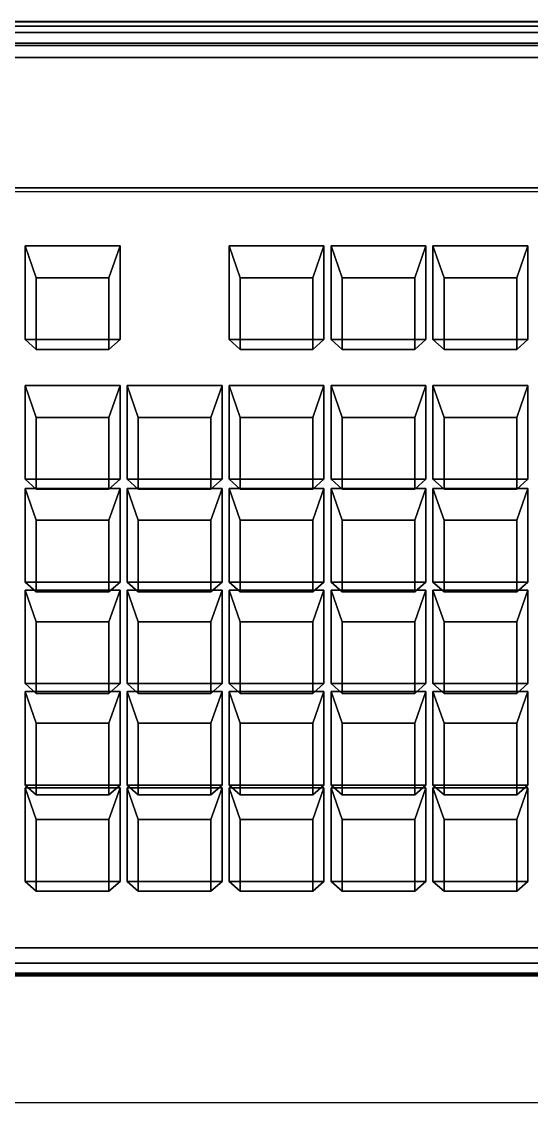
# Model space of a CAD drawing. Header units: millimetres. Extents: x 4513 to 24862, y 3359 to 11488.
# Drawn here: x 4822.4 to 4903, y 10880.2 to 11051.1 of the extents above; entities that cross this region are included whole.
import ezdxf

# ---------------------------------------------------------------- set-up
doc = ezdxf.new("R2010")
doc.units = ezdxf.units.MM
doc.layers.add('dwgmodels.com', color=169, linetype='Continuous')

msp = doc.modelspace()

# ---------------------------------------------------------------- linework, layer by layer
for p, q in [((5061.04, 11051.03), (4610.48, 11051.03)), ((5061.88, 11049.35), (4611.31, 11049.35)), ((4610.48, 11024.24), (5061.04, 11024.24)), ((4611.31, 10900.36), (5061.88, 10900.36))]:
    msp.add_line(p, q)
for points, invisible_edges in [([(5061.37, 11050.38, 22.5), (4611.37, 11051.11, 16.95), (4611.37, 11050.38, 22.5)], 1), ([(5061.37, 11050.38, 22.5), (5061.37, 11051.11, 16.95), (4611.37, 11051.11, 16.95)], 12), ([(5061.37, 11051.11, 16.95), (5051.37, 11047.73, 16.95), (4611.37, 11051.11, 16.95)], 3), ([(4611.37, 11051.11, 16.95), (5051.37, 11047.73, 16.95), (4621.37, 11047.73, 16.95)], 13), ([(5061.37, 11049.39, 24.89), (5061.37, 11050.38, 22.5), (4611.37, 11049.39, 24.89)], 2), ([(5061.37, 11050.38, 22.5), (4611.37, 11050.38, 22.5), (4611.37, 11049.39, 24.89)], 12), ([(4611.37, 11047.34, 26.46), (5061.37, 11049.39, 24.89), (4611.37, 11049.39, 24.89)], 1), ([(4611.37, 11047.34, 26.46), (5061.37, 11047.34, 26.46), (5061.37, 11049.39, 24.89)], 12), ([(5061.37, 11047.34, 26.46), (4611.37, 11047.34, 26.46), (4611.37, 11045.42, 26.85)], 12), ([(4611.37, 11045.42, 26.85), (5061.37, 11045.42, 26.85), (5061.37, 11047.34, 26.46)], 12), ([(5051.37, 11047.73, 16.95), (5051.37, 11047.73, 1.85), (4621.37, 11047.73, 16.95)], 2), ([(5051.37, 11047.73, 1.85), (4621.37, 11047.73, 1.85), (4621.37, 11047.73, 16.95)], 12), ([(4621.37, 10900.27, 1.85), (4621.37, 11047.73, 1.85), (5051.37, 11047.73, 1.85)], 12), ([(5051.37, 11047.73, 1.85), (5051.37, 10900.27, 1.85), (4621.37, 10900.27, 1.85)], 12), ([(5061.37, 11024.81, 26.85), (5061.37, 11045.42, 26.85), (4611.37, 11024.81, 26.85)], 2), ([(5061.37, 11045.42, 26.85), (4611.37, 11045.42, 26.85), (4611.37, 11024.81, 26.85)], 12), ([(5061.37, 11024.81, 26.85), (4611.37, 11024.81, 26.85), (4611.37, 10904.67, 12.28)], 12), ([(4611.37, 10904.67, 12.28), (5061.37, 10904.67, 12.28), (5061.37, 11024.81, 26.85)], 12), ([(4837.94, 11015.65, 13.38), (4837.94, 11000.85, 10.91), (4822.94, 11000.85, 10.91)], 12), ([(4837.94, 11015.65, 13.38), (4822.94, 11000.85, 10.91), (4822.94, 11015.65, 13.38)], 1), ([(4822.94, 11015.65, 13.38), (4824.69, 11010.63, 32.82), (4836.19, 11010.63, 32.82)], 12), ([(4836.19, 11010.63, 32.82), (4837.94, 11015.65, 13.38), (4822.94, 11015.65, 13.38)], 12), ([(4822.94, 11015.65, 13.38), (4824.69, 10999.29, 30.93), (4824.69, 11010.63, 32.82)], 1), ([(4822.94, 11015.65, 13.38), (4822.94, 11000.85, 10.91), (4824.69, 10999.29, 30.93)], 12), ([(4837.94, 11015.65, 13.38), (4836.19, 11010.63, 32.82), (4836.19, 10999.29, 30.93)], 12), ([(4836.19, 10999.29, 30.93), (4837.94, 11000.85, 10.91), (4837.94, 11015.65, 13.38)], 12), ([(4855.17, 11015.65, 13.38), (4855.17, 11000.85, 10.91), (4856.92, 10999.29, 30.93)], 12), ([(4856.92, 10999.29, 30.93), (4856.92, 11010.63, 32.82), (4855.17, 11015.65, 13.38)], 12), ([(4870.17, 11015.65, 13.38), (4855.17, 11015.65, 13.38), (4856.92, 11010.63, 32.82)], 12), ([(4870.17, 11015.65, 13.38), (4855.17, 11000.85, 10.91), (4855.17, 11015.65, 13.38)], 1), ([(4855.17, 11000.85, 10.91), (4870.17, 11015.65, 13.38), (4870.17, 11000.85, 10.91)], 1), ([(4870.17, 11015.65, 13.38), (4856.92, 11010.63, 32.82), (4868.42, 11010.63, 32.82)], 1), ([(4870.17, 11000.85, 10.91), (4870.17, 11015.65, 13.38), (4868.42, 10999.29, 30.93)], 2), ([(4870.17, 11015.65, 13.38), (4868.42, 11010.63, 32.82), (4868.42, 10999.29, 30.93)], 12), ([(4871.29, 11015.65, 13.38), (4886.29, 11000.85, 10.91), (4871.29, 11000.85, 10.91)], 1), ([(4886.29, 11000.85, 10.91), (4871.29, 11015.65, 13.38), (4886.29, 11015.65, 13.38)], 1), ([(4873.04, 11010.63, 32.82), (4871.29, 11015.65, 13.38), (4871.29, 11000.85, 10.91)], 12), ([(4871.29, 11015.65, 13.38), (4884.54, 11010.63, 32.82), (4886.29, 11015.65, 13.38)], 1), ([(4871.29, 11015.65, 13.38), (4873.04, 11010.63, 32.82), (4884.54, 11010.63, 32.82)], 12), ([(4886.29, 11015.65, 13.38), (4884.54, 11010.63, 32.82), (4886.29, 11000.85, 10.91)], 2), ([(4902.41, 11015.65, 13.38), (4902.41, 11000.85, 10.91), (4887.41, 11015.65, 13.38)], 2), ([(4887.41, 11015.65, 13.38), (4902.41, 11000.85, 10.91), (4887.41, 11000.85, 10.91)], 1), ([(4887.41, 11015.65, 13.38), (4887.41, 11000.85, 10.91), (4889.16, 10999.29, 30.93)], 12), ([(4889.16, 10999.29, 30.93), (4889.16, 11010.63, 32.82), (4887.41, 11015.65, 13.38)], 12), ([(4902.41, 11015.65, 13.38), (4887.41, 11015.65, 13.38), (4889.16, 11010.63, 32.82)], 12), ([(4889.16, 11010.63, 32.82), (4900.66, 11010.63, 32.82), (4902.41, 11015.65, 13.38)], 12), ([(4902.41, 11015.65, 13.38), (4900.66, 11010.63, 32.82), (4902.41, 11000.85, 10.91)], 2), ([(4836.19, 11010.63, 32.82), (4824.69, 11010.63, 32.82), (4824.69, 10999.29, 30.93)], 12), ([(4824.69, 10999.29, 30.93), (4836.19, 10999.29, 30.93), (4836.19, 11010.63, 32.82)], 12), ([(4856.92, 10999.29, 30.93), (4868.42, 10999.29, 30.93), (4868.42, 11010.63, 32.82)], 12), ([(4868.42, 11010.63, 32.82), (4856.92, 11010.63, 32.82), (4856.92, 10999.29, 30.93)], 12), ([(4871.29, 11000.85, 10.91), (4873.04, 10999.29, 30.93), (4873.04, 11010.63, 32.82)], 12), ([(4873.04, 10999.29, 30.93), (4884.54, 10999.29, 30.93), (4884.54, 11010.63, 32.82)], 12), ([(4884.54, 11010.63, 32.82), (4873.04, 11010.63, 32.82), (4873.04, 10999.29, 30.93)], 12), ([(4884.54, 11010.63, 32.82), (4884.54, 10999.29, 30.93), (4886.29, 11000.85, 10.91)], 12), ([(4900.66, 11010.63, 32.82), (4889.16, 11010.63, 32.82), (4889.16, 10999.29, 30.93)], 12), ([(4889.16, 10999.29, 30.93), (4900.66, 10999.29, 30.93), (4900.66, 11010.63, 32.82)], 12), ([(4900.66, 11010.63, 32.82), (4900.66, 10999.29, 30.93), (4902.41, 11000.85, 10.91)], 12), ([(4822.94, 11000.85, 10.91), (4836.19, 10999.29, 30.93), (4824.69, 10999.29, 30.93)], 1), ([(4822.94, 11000.85, 10.91), (4837.94, 11000.85, 10.91), (4836.19, 10999.29, 30.93)], 12), ([(4855.17, 11000.85, 10.91), (4870.17, 11000.85, 10.91), (4868.42, 10999.29, 30.93)], 12), ([(4868.42, 10999.29, 30.93), (4856.92, 10999.29, 30.93), (4855.17, 11000.85, 10.91)], 12), ([(4873.04, 10999.29, 30.93), (4871.29, 11000.85, 10.91), (4886.29, 11000.85, 10.91)], 12), ([(4886.29, 11000.85, 10.91), (4884.54, 10999.29, 30.93), (4873.04, 10999.29, 30.93)], 12), ([(4887.41, 11000.85, 10.91), (4900.66, 10999.29, 30.93), (4889.16, 10999.29, 30.93)], 1), ([(4887.41, 11000.85, 10.91), (4902.41, 11000.85, 10.91), (4900.66, 10999.29, 30.93)], 12), ([(4837.94, 10993.56, 10.25), (4837.94, 10978.76, 7.79), (4822.94, 10978.76, 7.79)], 12), ([(4837.94, 10993.56, 10.25), (4822.94, 10978.76, 7.79), (4822.94, 10993.56, 10.25)], 1), ([(4822.94, 10993.56, 10.25), (4824.69, 10977.2, 27.8), (4824.69, 10988.54, 29.69)], 1), ([(4822.94, 10993.56, 10.25), (4822.94, 10978.76, 7.79), (4824.69, 10977.2, 27.8)], 12), ([(4837.94, 10993.56, 10.25), (4822.94, 10993.56, 10.25), (4824.69, 10988.54, 29.69)], 12), ([(4824.69, 10988.54, 29.69), (4836.19, 10988.54, 29.69), (4837.94, 10993.56, 10.25)], 12), ([(4837.94, 10978.76, 7.79), (4837.94, 10993.56, 10.25), (4836.19, 10988.54, 29.69)], 12), ([(4839.06, 10978.76, 7.79), (4854.06, 10993.56, 10.25), (4854.06, 10978.76, 7.79)], 1), ([(4854.06, 10993.56, 10.25), (4839.06, 10978.76, 7.79), (4839.06, 10993.56, 10.25)], 1), ([(4840.81, 10988.54, 29.69), (4839.06, 10993.56, 10.25), (4839.06, 10978.76, 7.79)], 12), ([(4839.06, 10993.56, 10.25), (4840.81, 10988.54, 29.69), (4854.06, 10993.56, 10.25)], 2), ([(4840.81, 10988.54, 29.69), (4852.31, 10988.54, 29.69), (4854.06, 10993.56, 10.25)], 12), ([(4854.06, 10978.76, 7.79), (4854.06, 10993.56, 10.25), (4852.31, 10977.2, 27.8)], 2), ([(4854.06, 10993.56, 10.25), (4852.31, 10988.54, 29.69), (4852.31, 10977.2, 27.8)], 12), ([(4855.17, 10978.76, 7.79), (4856.92, 10988.54, 29.69), (4855.17, 10993.56, 10.25)], 1), ([(4855.17, 10993.56, 10.25), (4856.92, 10988.54, 29.69), (4868.42, 10988.54, 29.69)], 12), ([(4868.42, 10988.54, 29.69), (4870.17, 10993.56, 10.25), (4855.17, 10993.56, 10.25)], 12), ([(4855.17, 10993.56, 10.25), (4870.17, 10978.76, 7.79), (4855.17, 10978.76, 7.79)], 1), ([(4870.17, 10978.76, 7.79), (4855.17, 10993.56, 10.25), (4870.17, 10993.56, 10.25)], 1), ([(4870.17, 10978.76, 7.79), (4870.17, 10993.56, 10.25), (4868.42, 10988.54, 29.69)], 12), ([(4871.29, 10978.76, 7.79), (4886.29, 10993.56, 10.25), (4886.29, 10978.76, 7.79)], 1), ([(4886.29, 10993.56, 10.25), (4871.29, 10978.76, 7.79), (4871.29, 10993.56, 10.25)], 1), ([(4871.29, 10993.56, 10.25), (4873.04, 10977.2, 27.8), (4873.04, 10988.54, 29.69)], 1), ([(4871.29, 10993.56, 10.25), (4871.29, 10978.76, 7.79), (4873.04, 10977.2, 27.8)], 12), ([(4871.29, 10993.56, 10.25), (4873.04, 10988.54, 29.69), (4884.54, 10988.54, 29.69)], 12), ([(4884.54, 10988.54, 29.69), (4886.29, 10993.56, 10.25), (4871.29, 10993.56, 10.25)], 12), ([(4886.29, 10993.56, 10.25), (4884.54, 10988.54, 29.69), (4884.54, 10977.2, 27.8)], 12), ([(4884.54, 10977.2, 27.8), (4886.29, 10978.76, 7.79), (4886.29, 10993.56, 10.25)], 12), ([(4902.41, 10993.56, 10.25), (4902.41, 10978.76, 7.79), (4887.41, 10978.76, 7.79)], 12), ([(4902.41, 10993.56, 10.25), (4887.41, 10978.76, 7.79), (4887.41, 10993.56, 10.25)], 1), ([(4887.41, 10978.76, 7.79), (4889.16, 10988.54, 29.69), (4887.41, 10993.56, 10.25)], 1), ([(4902.41, 10993.56, 10.25), (4887.41, 10993.56, 10.25), (4889.16, 10988.54, 29.69)], 12), ([(4902.41, 10993.56, 10.25), (4889.16, 10988.54, 29.69), (4900.66, 10988.54, 29.69)], 1), ([(4902.41, 10978.76, 7.79), (4902.41, 10993.56, 10.25), (4900.66, 10988.54, 29.69)], 12), ([(4824.69, 10988.54, 29.69), (4824.69, 10977.2, 27.8), (4836.19, 10977.2, 27.8)], 12), ([(4836.19, 10977.2, 27.8), (4836.19, 10988.54, 29.69), (4824.69, 10988.54, 29.69)], 12), ([(4836.19, 10988.54, 29.69), (4836.19, 10977.2, 27.8), (4837.94, 10978.76, 7.79)], 12), ([(4839.06, 10978.76, 7.79), (4840.81, 10977.2, 27.8), (4840.81, 10988.54, 29.69)], 12), ([(4852.31, 10988.54, 29.69), (4840.81, 10988.54, 29.69), (4840.81, 10977.2, 27.8)], 12), ([(4840.81, 10977.2, 27.8), (4852.31, 10977.2, 27.8), (4852.31, 10988.54, 29.69)], 12), ([(4855.17, 10978.76, 7.79), (4856.92, 10977.2, 27.8), (4856.92, 10988.54, 29.69)], 12), ([(4868.42, 10988.54, 29.69), (4856.92, 10988.54, 29.69), (4868.42, 10977.2, 27.8)], 2), ([(4856.92, 10988.54, 29.69), (4856.92, 10977.2, 27.8), (4868.42, 10977.2, 27.8)], 12), ([(4868.42, 10988.54, 29.69), (4868.42, 10977.2, 27.8), (4870.17, 10978.76, 7.79)], 12), ([(4884.54, 10988.54, 29.69), (4873.04, 10988.54, 29.69), (4873.04, 10977.2, 27.8)], 12), ([(4873.04, 10977.2, 27.8), (4884.54, 10977.2, 27.8), (4884.54, 10988.54, 29.69)], 12), ([(4887.41, 10978.76, 7.79), (4889.16, 10977.2, 27.8), (4889.16, 10988.54, 29.69)], 12), ([(4900.66, 10988.54, 29.69), (4889.16, 10988.54, 29.69), (4900.66, 10977.2, 27.8)], 2), ([(4889.16, 10988.54, 29.69), (4889.16, 10977.2, 27.8), (4900.66, 10977.2, 27.8)], 12), ([(4900.66, 10988.54, 29.69), (4900.66, 10977.2, 27.8), (4902.41, 10978.76, 7.79)], 12), ([(4837.94, 10978.76, 7.79), (4824.69, 10977.2, 27.8), (4822.94, 10978.76, 7.79)], 1), ([(4837.94, 10978.76, 7.79), (4836.19, 10977.2, 27.8), (4824.69, 10977.2, 27.8)], 12), ([(4840.81, 10977.2, 27.8), (4839.06, 10978.76, 7.79), (4854.06, 10978.76, 7.79)], 12), ([(4854.06, 10978.76, 7.79), (4852.31, 10977.2, 27.8), (4840.81, 10977.2, 27.8)], 12), ([(4855.17, 10978.76, 7.79), (4870.17, 10978.76, 7.79), (4868.42, 10977.2, 27.8)], 12), ([(4868.42, 10977.2, 27.8), (4856.92, 10977.2, 27.8), (4855.17, 10978.76, 7.79)], 12), ([(4871.29, 10978.76, 7.79), (4886.29, 10978.76, 7.79), (4884.54, 10977.2, 27.8)], 12), ([(4884.54, 10977.2, 27.8), (4873.04, 10977.2, 27.8), (4871.29, 10978.76, 7.79)], 12), ([(4889.16, 10977.2, 27.8), (4887.41, 10978.76, 7.79), (4902.41, 10978.76, 7.79)], 12), ([(4902.41, 10978.76, 7.79), (4900.66, 10977.2, 27.8), (4889.16, 10977.2, 27.8)], 12), ([(4822.94, 10977.3, 7.96), (4837.94, 10977.3, 7.96), (4822.94, 10962.5, 5.5)], 2), ([(4822.94, 10962.5, 5.5), (4837.94, 10977.3, 7.96), (4837.94, 10962.5, 5.5)], 1), ([(4822.94, 10977.3, 7.96), (4824.69, 10960.94, 25.51), (4824.69, 10972.29, 27.4)], 1), ([(4822.94, 10977.3, 7.96), (4822.94, 10962.5, 5.5), (4824.69, 10960.94, 25.51)], 12), ([(4822.94, 10977.3, 7.96), (4824.69, 10972.29, 27.4), (4836.19, 10972.29, 27.4)], 12), ([(4836.19, 10972.29, 27.4), (4837.94, 10977.3, 7.96), (4822.94, 10977.3, 7.96)], 12), ([(4837.94, 10962.5, 5.5), (4837.94, 10977.3, 7.96), (4836.19, 10972.29, 27.4)], 12), ([(4839.06, 10977.3, 7.96), (4854.06, 10962.5, 5.5), (4839.06, 10962.5, 5.5)], 1), ([(4854.06, 10962.5, 5.5), (4839.06, 10977.3, 7.96), (4854.06, 10977.3, 7.96)], 1), ([(4839.06, 10977.3, 7.96), (4839.06, 10962.5, 5.5), (4840.81, 10960.94, 25.51)], 12), ([(4840.81, 10960.94, 25.51), (4840.81, 10972.29, 27.4), (4839.06, 10977.3, 7.96)], 12), ([(4839.06, 10977.3, 7.96), (4840.81, 10972.29, 27.4), (4852.31, 10972.29, 27.4)], 12), ([(4852.31, 10972.29, 27.4), (4854.06, 10977.3, 7.96), (4839.06, 10977.3, 7.96)], 12), ([(4854.06, 10977.3, 7.96), (4852.31, 10972.29, 27.4), (4854.06, 10962.5, 5.5)], 2), ([(4855.17, 10977.3, 7.96), (4856.92, 10960.94, 25.51), (4856.92, 10972.29, 27.4)], 1), ([(4855.17, 10977.3, 7.96), (4855.17, 10962.5, 5.5), (4856.92, 10960.94, 25.51)], 12), ([(4870.17, 10977.3, 7.96), (4855.17, 10977.3, 7.96), (4856.92, 10972.29, 27.4)], 12), ([(4855.17, 10977.3, 7.96), (4870.17, 10977.3, 7.96), (4855.17, 10962.5, 5.5)], 2), ([(4855.17, 10962.5, 5.5), (4870.17, 10977.3, 7.96), (4870.17, 10962.5, 5.5)], 1), ([(4856.92, 10972.29, 27.4), (4868.42, 10972.29, 27.4), (4870.17, 10977.3, 7.96)], 12), ([(4870.17, 10962.5, 5.5), (4870.17, 10977.3, 7.96), (4868.42, 10972.29, 27.4)], 12), ([(4886.29, 10977.3, 7.96), (4886.29, 10962.5, 5.5), (4871.29, 10977.3, 7.96)], 2), ([(4871.29, 10977.3, 7.96), (4886.29, 10962.5, 5.5), (4871.29, 10962.5, 5.5)], 1), ([(4871.29, 10977.3, 7.96), (4871.29, 10962.5, 5.5), (4873.04, 10960.94, 25.51)], 12), ([(4873.04, 10960.94, 25.51), (4873.04, 10972.29, 27.4), (4871.29, 10977.3, 7.96)], 12), ([(4886.29, 10977.3, 7.96), (4871.29, 10977.3, 7.96), (4884.54, 10972.29, 27.4)], 2), ([(4871.29, 10977.3, 7.96), (4873.04, 10972.29, 27.4), (4884.54, 10972.29, 27.4)], 12), ([(4886.29, 10977.3, 7.96), (4884.54, 10972.29, 27.4), (4886.29, 10962.5, 5.5)], 2), ([(4887.41, 10977.3, 7.96), (4902.41, 10962.5, 5.5), (4887.41, 10962.5, 5.5)], 1), ([(4902.41, 10962.5, 5.5), (4887.41, 10977.3, 7.96), (4902.41, 10977.3, 7.96)], 1), ([(4887.41, 10962.5, 5.5), (4889.16, 10972.29, 27.4), (4887.41, 10977.3, 7.96)], 1), ([(4902.41, 10977.3, 7.96), (4887.41, 10977.3, 7.96), (4889.16, 10972.29, 27.4)], 12), ([(4902.41, 10977.3, 7.96), (4889.16, 10972.29, 27.4), (4900.66, 10972.29, 27.4)], 1), ([(4902.41, 10977.3, 7.96), (4900.66, 10972.29, 27.4), (4900.66, 10960.94, 25.51)], 12), ([(4900.66, 10960.94, 25.51), (4902.41, 10962.5, 5.5), (4902.41, 10977.3, 7.96)], 12), ([(4836.19, 10972.29, 27.4), (4824.69, 10960.94, 25.51), (4836.19, 10960.94, 25.51)], 1), ([(4836.19, 10972.29, 27.4), (4824.69, 10972.29, 27.4), (4824.69, 10960.94, 25.51)], 12), ([(4836.19, 10972.29, 27.4), (4836.19, 10960.94, 25.51), (4837.94, 10962.5, 5.5)], 12), ([(4852.31, 10972.29, 27.4), (4840.81, 10960.94, 25.51), (4852.31, 10960.94, 25.51)], 1), ([(4852.31, 10972.29, 27.4), (4840.81, 10972.29, 27.4), (4840.81, 10960.94, 25.51)], 12), ([(4852.31, 10972.29, 27.4), (4852.31, 10960.94, 25.51), (4854.06, 10962.5, 5.5)], 12), ([(4868.42, 10972.29, 27.4), (4856.92, 10972.29, 27.4), (4856.92, 10960.94, 25.51)], 12), ([(4856.92, 10960.94, 25.51), (4868.42, 10960.94, 25.51), (4868.42, 10972.29, 27.4)], 12), ([(4868.42, 10972.29, 27.4), (4868.42, 10960.94, 25.51), (4870.17, 10962.5, 5.5)], 12), ([(4873.04, 10972.29, 27.4), (4873.04, 10960.94, 25.51), (4884.54, 10960.94, 25.51)], 12), ([(4884.54, 10960.94, 25.51), (4884.54, 10972.29, 27.4), (4873.04, 10972.29, 27.4)], 12), ([(4884.54, 10972.29, 27.4), (4884.54, 10960.94, 25.51), (4886.29, 10962.5, 5.5)], 12), ([(4887.41, 10962.5, 5.5), (4889.16, 10960.94, 25.51), (4889.16, 10972.29, 27.4)], 12), ([(4900.66, 10972.29, 27.4), (4889.16, 10960.94, 25.51), (4900.66, 10960.94, 25.51)], 1), ([(4900.66, 10972.29, 27.4), (4889.16, 10972.29, 27.4), (4889.16, 10960.94, 25.51)], 12), ([(4824.69, 10960.94, 25.51), (4822.94, 10962.5, 5.5), (4837.94, 10962.5, 5.5)], 12), ([(4822.94, 10961.25, 5.67), (4822.94, 10946.46, 3.21), (4824.69, 10944.9, 23.22)], 12), ([(4822.94, 10961.25, 5.67), (4837.94, 10961.25, 5.67), (4837.94, 10946.46, 3.21)], 12), ([(4822.94, 10961.25, 5.67), (4837.94, 10946.46, 3.21), (4822.94, 10946.46, 3.21)], 1), ([(4824.69, 10944.9, 23.22), (4824.69, 10956.24, 25.11), (4822.94, 10961.25, 5.67)], 12), ([(4837.94, 10961.25, 5.67), (4822.94, 10961.25, 5.67), (4824.69, 10956.24, 25.11)], 12), ([(4837.94, 10962.5, 5.5), (4836.19, 10960.94, 25.51), (4824.69, 10960.94, 25.51)], 12), ([(4824.69, 10956.24, 25.11), (4836.19, 10956.24, 25.11), (4837.94, 10961.25, 5.67)], 12), ([(4837.94, 10961.25, 5.67), (4836.19, 10956.24, 25.11), (4837.94, 10946.46, 3.21)], 2), ([(4839.06, 10962.5, 5.5), (4852.31, 10960.94, 25.51), (4840.81, 10960.94, 25.51)], 1), ([(4839.06, 10962.5, 5.5), (4854.06, 10962.5, 5.5), (4852.31, 10960.94, 25.51)], 12), ([(4839.06, 10961.25, 5.67), (4839.06, 10946.46, 3.21), (4840.81, 10944.9, 23.22)], 12), ([(4839.06, 10961.25, 5.67), (4854.06, 10961.25, 5.67), (4839.06, 10946.46, 3.21)], 2), ([(4839.06, 10946.46, 3.21), (4854.06, 10961.25, 5.67), (4854.06, 10946.46, 3.21)], 1), ([(4839.06, 10961.25, 5.67), (4840.81, 10944.9, 23.22), (4840.81, 10956.24, 25.11)], 1), ([(4854.06, 10961.25, 5.67), (4839.06, 10961.25, 5.67), (4852.31, 10956.24, 25.11)], 2), ([(4839.06, 10961.25, 5.67), (4840.81, 10956.24, 25.11), (4852.31, 10956.24, 25.11)], 12), ([(4852.31, 10944.9, 23.22), (4854.06, 10946.46, 3.21), (4854.06, 10961.25, 5.67)], 12), ([(4854.06, 10961.25, 5.67), (4852.31, 10956.24, 25.11), (4852.31, 10944.9, 23.22)], 12), ([(4855.17, 10962.5, 5.5), (4870.17, 10962.5, 5.5), (4868.42, 10960.94, 25.51)], 12), ([(4868.42, 10960.94, 25.51), (4856.92, 10960.94, 25.51), (4855.17, 10962.5, 5.5)], 12), ([(4856.92, 10956.24, 25.11), (4855.17, 10961.25, 5.67), (4855.17, 10946.46, 3.21)], 12), ([(4855.17, 10961.25, 5.67), (4856.92, 10956.24, 25.11), (4868.42, 10956.24, 25.11)], 12), ([(4868.42, 10956.24, 25.11), (4870.17, 10961.25, 5.67), (4855.17, 10961.25, 5.67)], 12), ([(4855.17, 10961.25, 5.67), (4870.17, 10946.46, 3.21), (4855.17, 10946.46, 3.21)], 1), ([(4870.17, 10946.46, 3.21), (4855.17, 10961.25, 5.67), (4870.17, 10961.25, 5.67)], 1), ([(4870.17, 10946.46, 3.21), (4870.17, 10961.25, 5.67), (4868.42, 10944.9, 23.22)], 2), ([(4870.17, 10961.25, 5.67), (4868.42, 10956.24, 25.11), (4868.42, 10944.9, 23.22)], 12), ([(4873.04, 10960.94, 25.51), (4871.29, 10962.5, 5.5), (4886.29, 10962.5, 5.5)], 12), ([(4871.29, 10961.25, 5.67), (4871.29, 10946.46, 3.21), (4873.04, 10944.9, 23.22)], 12), ([(4886.29, 10961.25, 5.67), (4886.29, 10946.46, 3.21), (4871.29, 10946.46, 3.21)], 12), ([(4886.29, 10961.25, 5.67), (4871.29, 10946.46, 3.21), (4871.29, 10961.25, 5.67)], 1), ([(4873.04, 10944.9, 23.22), (4873.04, 10956.24, 25.11), (4871.29, 10961.25, 5.67)], 12), ([(4871.29, 10961.25, 5.67), (4884.54, 10956.24, 25.11), (4886.29, 10961.25, 5.67)], 1), ([(4871.29, 10961.25, 5.67), (4873.04, 10956.24, 25.11), (4884.54, 10956.24, 25.11)], 12), ([(4886.29, 10962.5, 5.5), (4884.54, 10960.94, 25.51), (4873.04, 10960.94, 25.51)], 12), ([(4886.29, 10946.46, 3.21), (4886.29, 10961.25, 5.67), (4884.54, 10944.9, 23.22)], 2), ([(4886.29, 10961.25, 5.67), (4884.54, 10956.24, 25.11), (4884.54, 10944.9, 23.22)], 12), ([(4887.41, 10962.5, 5.5), (4900.66, 10960.94, 25.51), (4889.16, 10960.94, 25.51)], 1), ([(4887.41, 10962.5, 5.5), (4902.41, 10962.5, 5.5), (4900.66, 10960.94, 25.51)], 12), ([(4902.41, 10961.25, 5.67), (4902.41, 10946.46, 3.21), (4887.41, 10961.25, 5.67)], 2), ([(4887.41, 10961.25, 5.67), (4902.41, 10946.46, 3.21), (4887.41, 10946.46, 3.21)], 1), ([(4887.41, 10946.46, 3.21), (4889.16, 10956.24, 25.11), (4887.41, 10961.25, 5.67)], 1), ([(4902.41, 10961.25, 5.67), (4887.41, 10961.25, 5.67), (4889.16, 10956.24, 25.11)], 12), ([(4889.16, 10956.24, 25.11), (4900.66, 10956.24, 25.11), (4902.41, 10961.25, 5.67)], 12), ([(4900.66, 10944.9, 23.22), (4902.41, 10946.46, 3.21), (4902.41, 10961.25, 5.67)], 12), ([(4902.41, 10961.25, 5.67), (4900.66, 10956.24, 25.11), (4900.66, 10944.9, 23.22)], 12), ([(4836.19, 10956.24, 25.11), (4824.69, 10956.24, 25.11), (4836.19, 10944.9, 23.22)], 2), ([(4824.69, 10956.24, 25.11), (4824.69, 10944.9, 23.22), (4836.19, 10944.9, 23.22)], 12), ([(4836.19, 10956.24, 25.11), (4836.19, 10944.9, 23.22), (4837.94, 10946.46, 3.21)], 12), ([(4852.31, 10956.24, 25.11), (4840.81, 10956.24, 25.11), (4852.31, 10944.9, 23.22)], 2), ([(4840.81, 10956.24, 25.11), (4840.81, 10944.9, 23.22), (4852.31, 10944.9, 23.22)], 12), ([(4855.17, 10946.46, 3.21), (4856.92, 10944.9, 23.22), (4856.92, 10956.24, 25.11)], 12), ([(4856.92, 10956.24, 25.11), (4856.92, 10944.9, 23.22), (4868.42, 10944.9, 23.22)], 12), ([(4868.42, 10944.9, 23.22), (4868.42, 10956.24, 25.11), (4856.92, 10956.24, 25.11)], 12), ([(4884.54, 10956.24, 25.11), (4873.04, 10956.24, 25.11), (4884.54, 10944.9, 23.22)], 2), ([(4873.04, 10956.24, 25.11), (4873.04, 10944.9, 23.22), (4884.54, 10944.9, 23.22)], 12), ([(4887.41, 10946.46, 3.21), (4889.16, 10944.9, 23.22), (4889.16, 10956.24, 25.11)], 12), ([(4900.66, 10956.24, 25.11), (4889.16, 10956.24, 25.11), (4889.16, 10944.9, 23.22)], 12), ([(4889.16, 10944.9, 23.22), (4900.66, 10944.9, 23.22), (4900.66, 10956.24, 25.11)], 12), ([(4836.19, 10944.9, 23.22), (4824.69, 10944.9, 23.22), (4822.94, 10946.46, 3.21)], 12), ([(4822.94, 10946.46, 3.21), (4837.94, 10946.46, 3.21), (4836.19, 10944.9, 23.22)], 12), ([(4854.06, 10946.46, 3.21), (4852.31, 10944.9, 23.22), (4839.06, 10946.46, 3.21)], 2), ([(4852.31, 10944.9, 23.22), (4840.81, 10944.9, 23.22), (4839.06, 10946.46, 3.21)], 12), ([(4870.17, 10946.46, 3.21), (4868.42, 10944.9, 23.22), (4855.17, 10946.46, 3.21)], 2), ([(4868.42, 10944.9, 23.22), (4856.92, 10944.9, 23.22), (4855.17, 10946.46, 3.21)], 12), ([(4886.29, 10946.46, 3.21), (4873.04, 10944.9, 23.22), (4871.29, 10946.46, 3.21)], 1), ([(4886.29, 10946.46, 3.21), (4884.54, 10944.9, 23.22), (4873.04, 10944.9, 23.22)], 12), ([(4889.16, 10944.9, 23.22), (4887.41, 10946.46, 3.21), (4902.41, 10946.46, 3.21)], 12), ([(4902.41, 10946.46, 3.21), (4900.66, 10944.9, 23.22), (4889.16, 10944.9, 23.22)], 12), ([(4822.94, 10930.41, 1.33), (4824.69, 10940.19, 23.24), (4822.94, 10945.2, 3.8)], 1), ([(4837.94, 10945.2, 3.8), (4822.94, 10945.2, 3.8), (4824.69, 10940.19, 23.24)], 12), ([(4837.94, 10945.2, 3.8), (4822.94, 10930.41, 1.33), (4822.94, 10945.2, 3.8)], 1), ([(4822.94, 10930.41, 1.33), (4837.94, 10945.2, 3.8), (4837.94, 10930.41, 1.33)], 1), ([(4824.69, 10940.19, 23.24), (4836.19, 10940.19, 23.24), (4837.94, 10945.2, 3.8)], 12), ([(4837.94, 10945.2, 3.8), (4836.19, 10940.19, 23.24), (4836.19, 10928.85, 21.35)], 12), ([(4836.19, 10928.85, 21.35), (4837.94, 10930.41, 1.33), (4837.94, 10945.2, 3.8)], 12), ([(4839.06, 10945.2, 3.8), (4839.06, 10930.41, 1.33), (4840.81, 10928.85, 21.35)], 12), ([(4840.81, 10928.85, 21.35), (4840.81, 10940.19, 23.24), (4839.06, 10945.2, 3.8)], 12), ([(4854.06, 10945.2, 3.8), (4839.06, 10945.2, 3.8), (4840.81, 10940.19, 23.24)], 12), ([(4839.06, 10945.2, 3.8), (4854.06, 10930.41, 1.33), (4839.06, 10930.41, 1.33)], 1), ([(4854.06, 10930.41, 1.33), (4839.06, 10945.2, 3.8), (4854.06, 10945.2, 3.8)], 1), ([(4840.81, 10940.19, 23.24), (4852.31, 10940.19, 23.24), (4854.06, 10945.2, 3.8)], 12), ([(4854.06, 10930.41, 1.33), (4854.06, 10945.2, 3.8), (4852.31, 10928.85, 21.35)], 2), ([(4854.06, 10945.2, 3.8), (4852.31, 10940.19, 23.24), (4852.31, 10928.85, 21.35)], 12), ([(4855.17, 10945.2, 3.8), (4856.92, 10928.85, 21.35), (4856.92, 10940.19, 23.24)], 1), ([(4855.17, 10945.2, 3.8), (4855.17, 10930.41, 1.33), (4856.92, 10928.85, 21.35)], 12), ([(4870.17, 10945.2, 3.8), (4855.17, 10945.2, 3.8), (4856.92, 10940.19, 23.24)], 12), ([(4855.17, 10945.2, 3.8), (4870.17, 10930.41, 1.33), (4855.17, 10930.41, 1.33)], 1), ([(4870.17, 10930.41, 1.33), (4855.17, 10945.2, 3.8), (4870.17, 10945.2, 3.8)], 1), ([(4856.92, 10940.19, 23.24), (4868.42, 10940.19, 23.24), (4870.17, 10945.2, 3.8)], 12), ([(4870.17, 10930.41, 1.33), (4870.17, 10945.2, 3.8), (4868.42, 10940.19, 23.24)], 12), ([(4871.29, 10930.41, 1.33), (4873.04, 10940.19, 23.24), (4871.29, 10945.2, 3.8)], 1), ([(4886.29, 10945.2, 3.8), (4871.29, 10945.2, 3.8), (4873.04, 10940.19, 23.24)], 12), ([(4886.29, 10945.2, 3.8), (4871.29, 10930.41, 1.33), (4871.29, 10945.2, 3.8)], 1), ([(4871.29, 10930.41, 1.33), (4886.29, 10945.2, 3.8), (4886.29, 10930.41, 1.33)], 1), ([(4873.04, 10940.19, 23.24), (4884.54, 10940.19, 23.24), (4886.29, 10945.2, 3.8)], 12), ([(4886.29, 10945.2, 3.8), (4884.54, 10940.19, 23.24), (4884.54, 10928.85, 21.35)], 12), ([(4884.54, 10928.85, 21.35), (4886.29, 10930.41, 1.33), (4886.29, 10945.2, 3.8)], 12), ([(4887.41, 10945.2, 3.8), (4889.16, 10928.85, 21.35), (4889.16, 10940.19, 23.24)], 1), ([(4887.41, 10945.2, 3.8), (4887.41, 10930.41, 1.33), (4889.16, 10928.85, 21.35)], 12), ([(4887.41, 10945.2, 3.8), (4889.16, 10940.19, 23.24), (4902.41, 10945.2, 3.8)], 2), ([(4902.41, 10945.2, 3.8), (4902.41, 10930.41, 1.33), (4887.41, 10945.2, 3.8)], 2), ([(4887.41, 10945.2, 3.8), (4902.41, 10930.41, 1.33), (4887.41, 10930.41, 1.33)], 1), ([(4889.16, 10940.19, 23.24), (4900.66, 10940.19, 23.24), (4902.41, 10945.2, 3.8)], 12), ([(4902.41, 10945.2, 3.8), (4900.66, 10940.19, 23.24), (4900.66, 10928.85, 21.35)], 12), ([(4900.66, 10928.85, 21.35), (4902.41, 10930.41, 1.33), (4902.41, 10945.2, 3.8)], 12), ([(4822.94, 10930.41, 1.33), (4824.69, 10928.85, 21.35), (4824.69, 10940.19, 23.24)], 12), ([(4836.19, 10940.19, 23.24), (4824.69, 10928.85, 21.35), (4836.19, 10928.85, 21.35)], 1), ([(4836.19, 10940.19, 23.24), (4824.69, 10940.19, 23.24), (4824.69, 10928.85, 21.35)], 12), ([(4840.81, 10928.85, 21.35), (4852.31, 10928.85, 21.35), (4852.31, 10940.19, 23.24)], 12), ([(4852.31, 10940.19, 23.24), (4840.81, 10940.19, 23.24), (4840.81, 10928.85, 21.35)], 12), ([(4856.92, 10928.85, 21.35), (4868.42, 10928.85, 21.35), (4868.42, 10940.19, 23.24)], 12), ([(4868.42, 10940.19, 23.24), (4856.92, 10940.19, 23.24), (4856.92, 10928.85, 21.35)], 12), ([(4868.42, 10940.19, 23.24), (4868.42, 10928.85, 21.35), (4870.17, 10930.41, 1.33)], 12), ([(4871.29, 10930.41, 1.33), (4873.04, 10928.85, 21.35), (4873.04, 10940.19, 23.24)], 12), ([(4884.54, 10940.19, 23.24), (4873.04, 10940.19, 23.24), (4873.04, 10928.85, 21.35)], 12), ([(4873.04, 10928.85, 21.35), (4884.54, 10928.85, 21.35), (4884.54, 10940.19, 23.24)], 12), ([(4889.16, 10940.19, 23.24), (4889.16, 10928.85, 21.35), (4900.66, 10928.85, 21.35)], 12), ([(4900.66, 10928.85, 21.35), (4900.66, 10940.19, 23.24), (4889.16, 10940.19, 23.24)], 12), ([(4837.94, 10930.41, 1.33), (4836.19, 10928.85, 21.35), (4822.94, 10930.41, 1.33)], 2), ([(4836.19, 10928.85, 21.35), (4824.69, 10928.85, 21.35), (4822.94, 10930.41, 1.33)], 12), ([(4852.31, 10928.85, 21.35), (4840.81, 10928.85, 21.35), (4839.06, 10930.41, 1.33)], 12), ([(4839.06, 10930.41, 1.33), (4854.06, 10930.41, 1.33), (4852.31, 10928.85, 21.35)], 12), ([(4870.17, 10930.41, 1.33), (4868.42, 10928.85, 21.35), (4855.17, 10930.41, 1.33)], 2), ([(4868.42, 10928.85, 21.35), (4856.92, 10928.85, 21.35), (4855.17, 10930.41, 1.33)], 12), ([(4884.54, 10928.85, 21.35), (4873.04, 10928.85, 21.35), (4871.29, 10930.41, 1.33)], 12), ([(4871.29, 10930.41, 1.33), (4886.29, 10930.41, 1.33), (4884.54, 10928.85, 21.35)], 12), ([(4900.66, 10928.85, 21.35), (4889.16, 10928.85, 21.35), (4887.41, 10930.41, 1.33)], 12), ([(4887.41, 10930.41, 1.33), (4902.41, 10930.41, 1.33), (4900.66, 10928.85, 21.35)], 12), ([(4822.94, 10929.99, 1.5), (4824.69, 10913.63, 19.06), (4824.69, 10924.98, 20.95)], 1), ([(4822.94, 10929.99, 1.5), (4822.94, 10915.19, -0.96), (4824.69, 10913.63, 19.06)], 12), ([(4822.94, 10915.19, -0.96), (4837.94, 10929.99, 1.5), (4837.94, 10915.19, -0.96)], 1), ([(4837.94, 10929.99, 1.5), (4822.94, 10915.19, -0.96), (4822.94, 10929.99, 1.5)], 1), ([(4822.94, 10929.99, 1.5), (4836.19, 10924.98, 20.95), (4837.94, 10929.99, 1.5)], 1), ([(4822.94, 10929.99, 1.5), (4824.69, 10924.98, 20.95), (4836.19, 10924.98, 20.95)], 12), ([(4837.94, 10929.99, 1.5), (4836.19, 10924.98, 20.95), (4836.19, 10913.63, 19.06)], 12), ([(4836.19, 10913.63, 19.06), (4837.94, 10915.19, -0.96), (4837.94, 10929.99, 1.5)], 12), ([(4839.06, 10929.99, 1.5), (4839.06, 10915.19, -0.96), (4840.81, 10913.63, 19.06)], 12), ([(4840.81, 10913.63, 19.06), (4840.81, 10924.98, 20.95), (4839.06, 10929.99, 1.5)], 12), ([(4839.06, 10929.99, 1.5), (4854.06, 10929.99, 1.5), (4854.06, 10915.19, -0.96)], 12), ([(4839.06, 10929.99, 1.5), (4854.06, 10915.19, -0.96), (4839.06, 10915.19, -0.96)], 1), ([(4854.06, 10929.99, 1.5), (4839.06, 10929.99, 1.5), (4840.81, 10924.98, 20.95)], 12), ([(4854.06, 10929.99, 1.5), (4840.81, 10924.98, 20.95), (4852.31, 10924.98, 20.95)], 1), ([(4854.06, 10915.19, -0.96), (4854.06, 10929.99, 1.5), (4852.31, 10913.63, 19.06)], 2), ([(4854.06, 10929.99, 1.5), (4852.31, 10924.98, 20.95), (4852.31, 10913.63, 19.06)], 12), ([(4855.17, 10929.99, 1.5), (4855.17, 10915.19, -0.96), (4856.92, 10913.63, 19.06)], 12), ([(4856.92, 10913.63, 19.06), (4856.92, 10924.98, 20.95), (4855.17, 10929.99, 1.5)], 12), ([(4855.17, 10929.99, 1.5), (4870.17, 10929.99, 1.5), (4855.17, 10915.19, -0.96)], 2), ([(4855.17, 10915.19, -0.96), (4870.17, 10929.99, 1.5), (4870.17, 10915.19, -0.96)], 1), ([(4855.17, 10929.99, 1.5), (4856.92, 10924.98, 20.95), (4870.17, 10929.99, 1.5)], 2), ([(4856.92, 10924.98, 20.95), (4868.42, 10924.98, 20.95), (4870.17, 10929.99, 1.5)], 12), ([(4870.17, 10929.99, 1.5), (4868.42, 10924.98, 20.95), (4870.17, 10915.19, -0.96)], 2), ([(4871.29, 10929.99, 1.5), (4871.29, 10915.19, -0.96), (4873.04, 10913.63, 19.06)], 12), ([(4873.04, 10913.63, 19.06), (4873.04, 10924.98, 20.95), (4871.29, 10929.99, 1.5)], 12), ([(4871.29, 10929.99, 1.5), (4886.29, 10915.19, -0.96), (4871.29, 10915.19, -0.96)], 1), ([(4886.29, 10915.19, -0.96), (4871.29, 10929.99, 1.5), (4886.29, 10929.99, 1.5)], 1), ([(4886.29, 10929.99, 1.5), (4871.29, 10929.99, 1.5), (4873.04, 10924.98, 20.95)], 12), ([(4886.29, 10929.99, 1.5), (4873.04, 10924.98, 20.95), (4884.54, 10924.98, 20.95)], 1), ([(4886.29, 10915.19, -0.96), (4886.29, 10929.99, 1.5), (4884.54, 10913.63, 19.06)], 2), ([(4886.29, 10929.99, 1.5), (4884.54, 10924.98, 20.95), (4884.54, 10913.63, 19.06)], 12), ([(4887.41, 10915.19, -0.96), (4889.16, 10924.98, 20.95), (4887.41, 10929.99, 1.5)], 1), ([(4902.41, 10929.99, 1.5), (4902.41, 10915.19, -0.96), (4887.41, 10929.99, 1.5)], 2), ([(4887.41, 10929.99, 1.5), (4902.41, 10915.19, -0.96), (4887.41, 10915.19, -0.96)], 1), ([(4887.41, 10929.99, 1.5), (4889.16, 10924.98, 20.95), (4900.66, 10924.98, 20.95)], 12), ([(4900.66, 10924.98, 20.95), (4902.41, 10929.99, 1.5), (4887.41, 10929.99, 1.5)], 12), ([(4902.41, 10929.99, 1.5), (4900.66, 10924.98, 20.95), (4900.66, 10913.63, 19.06)], 12), ([(4900.66, 10913.63, 19.06), (4902.41, 10915.19, -0.96), (4902.41, 10929.99, 1.5)], 12), ([(4836.19, 10924.98, 20.95), (4824.69, 10924.98, 20.95), (4836.19, 10913.63, 19.06)], 2), ([(4824.69, 10924.98, 20.95), (4824.69, 10913.63, 19.06), (4836.19, 10913.63, 19.06)], 12), ([(4852.31, 10924.98, 20.95), (4840.81, 10924.98, 20.95), (4840.81, 10913.63, 19.06)], 12), ([(4840.81, 10913.63, 19.06), (4852.31, 10913.63, 19.06), (4852.31, 10924.98, 20.95)], 12), ([(4868.42, 10924.98, 20.95), (4856.92, 10913.63, 19.06), (4868.42, 10913.63, 19.06)], 1), ([(4868.42, 10924.98, 20.95), (4856.92, 10924.98, 20.95), (4856.92, 10913.63, 19.06)], 12), ([(4868.42, 10924.98, 20.95), (4868.42, 10913.63, 19.06), (4870.17, 10915.19, -0.96)], 12), ([(4884.54, 10924.98, 20.95), (4873.04, 10924.98, 20.95), (4873.04, 10913.63, 19.06)], 12), ([(4873.04, 10913.63, 19.06), (4884.54, 10913.63, 19.06), (4884.54, 10924.98, 20.95)], 12), ([(4887.41, 10915.19, -0.96), (4889.16, 10913.63, 19.06), (4889.16, 10924.98, 20.95)], 12), ([(4900.66, 10924.98, 20.95), (4889.16, 10913.63, 19.06), (4900.66, 10913.63, 19.06)], 1), ([(4900.66, 10924.98, 20.95), (4889.16, 10924.98, 20.95), (4889.16, 10913.63, 19.06)], 12), ([(4837.94, 10915.19, -0.96), (4836.19, 10913.63, 19.06), (4822.94, 10915.19, -0.96)], 2), ([(4836.19, 10913.63, 19.06), (4824.69, 10913.63, 19.06), (4822.94, 10915.19, -0.96)], 12), ([(4852.31, 10913.63, 19.06), (4840.81, 10913.63, 19.06), (4839.06, 10915.19, -0.96)], 12), ([(4839.06, 10915.19, -0.96), (4854.06, 10915.19, -0.96), (4852.31, 10913.63, 19.06)], 12), ([(4856.92, 10913.63, 19.06), (4855.17, 10915.19, -0.96), (4870.17, 10915.19, -0.96)], 12), ([(4870.17, 10915.19, -0.96), (4868.42, 10913.63, 19.06), (4856.92, 10913.63, 19.06)], 12), ([(4873.04, 10913.63, 19.06), (4871.29, 10915.19, -0.96), (4886.29, 10915.19, -0.96)], 12), ([(4886.29, 10915.19, -0.96), (4884.54, 10913.63, 19.06), (4873.04, 10913.63, 19.06)], 12), ([(4889.16, 10913.63, 19.06), (4887.41, 10915.19, -0.96), (4902.41, 10915.19, -0.96)], 12), ([(4902.41, 10915.19, -0.96), (4900.66, 10913.63, 19.06), (4889.16, 10913.63, 19.06)], 12), ([(5061.37, 10902.27, 11.31), (4611.37, 10904.67, 12.28), (4611.37, 10902.27, 11.31)], 1), ([(5061.37, 10902.27, 11.31), (5061.37, 10904.67, 12.28), (4611.37, 10904.67, 12.28)], 12), ([(5061.37, 10902.27, 11.31), (4611.37, 10902.27, 11.31), (4611.37, 10900.68, 9.27)], 12), ([(4611.37, 10900.68, 9.27), (5061.37, 10900.68, 9.27), (5061.37, 10902.27, 11.31)], 12), ([(5061.37, 10900.27, 7.31), (5061.37, 10900.68, 9.27), (4611.37, 10900.68, 9.27)], 12), ([(4611.37, 10900.68, 9.27), (4611.37, 10900.27, 7.31), (5061.37, 10900.27, 7.31)], 12), ([(4621.37, 10900.45, 2.65), (5061.37, 10900.27, 2.63), (4611.37, 10900.27, 2.63)], 13), ([(4611.37, 10900.27, 7.31), (4611.37, 10900.27, 2.63), (5061.37, 10900.27, 2.63)], 12), ([(5061.37, 10900.27, 2.63), (5061.37, 10900.27, 7.31), (4611.37, 10900.27, 7.31)], 12), ([(5061.37, 10900.27, 2.63), (4621.37, 10900.45, 2.65), (5051.37, 10900.45, 2.65)], 13), ([(5051.37, 10900.27, 1.85), (5051.37, 10900.45, 2.65), (4621.37, 10900.45, 2.65)], 12), ([(4621.37, 10900.45, 2.65), (4621.37, 10900.27, 1.85), (5051.37, 10900.27, 1.85)], 12)]:
    msp.add_3dface(points, dxfattribs=dict(invisible_edges=invisible_edges))
at = {"layer": 'dwgmodels.com'}
msp.add_line((4512.96, 10880.25), (24839.16, 10880.25), dxfattribs=at)

doc.saveas('drawing.dxf')
